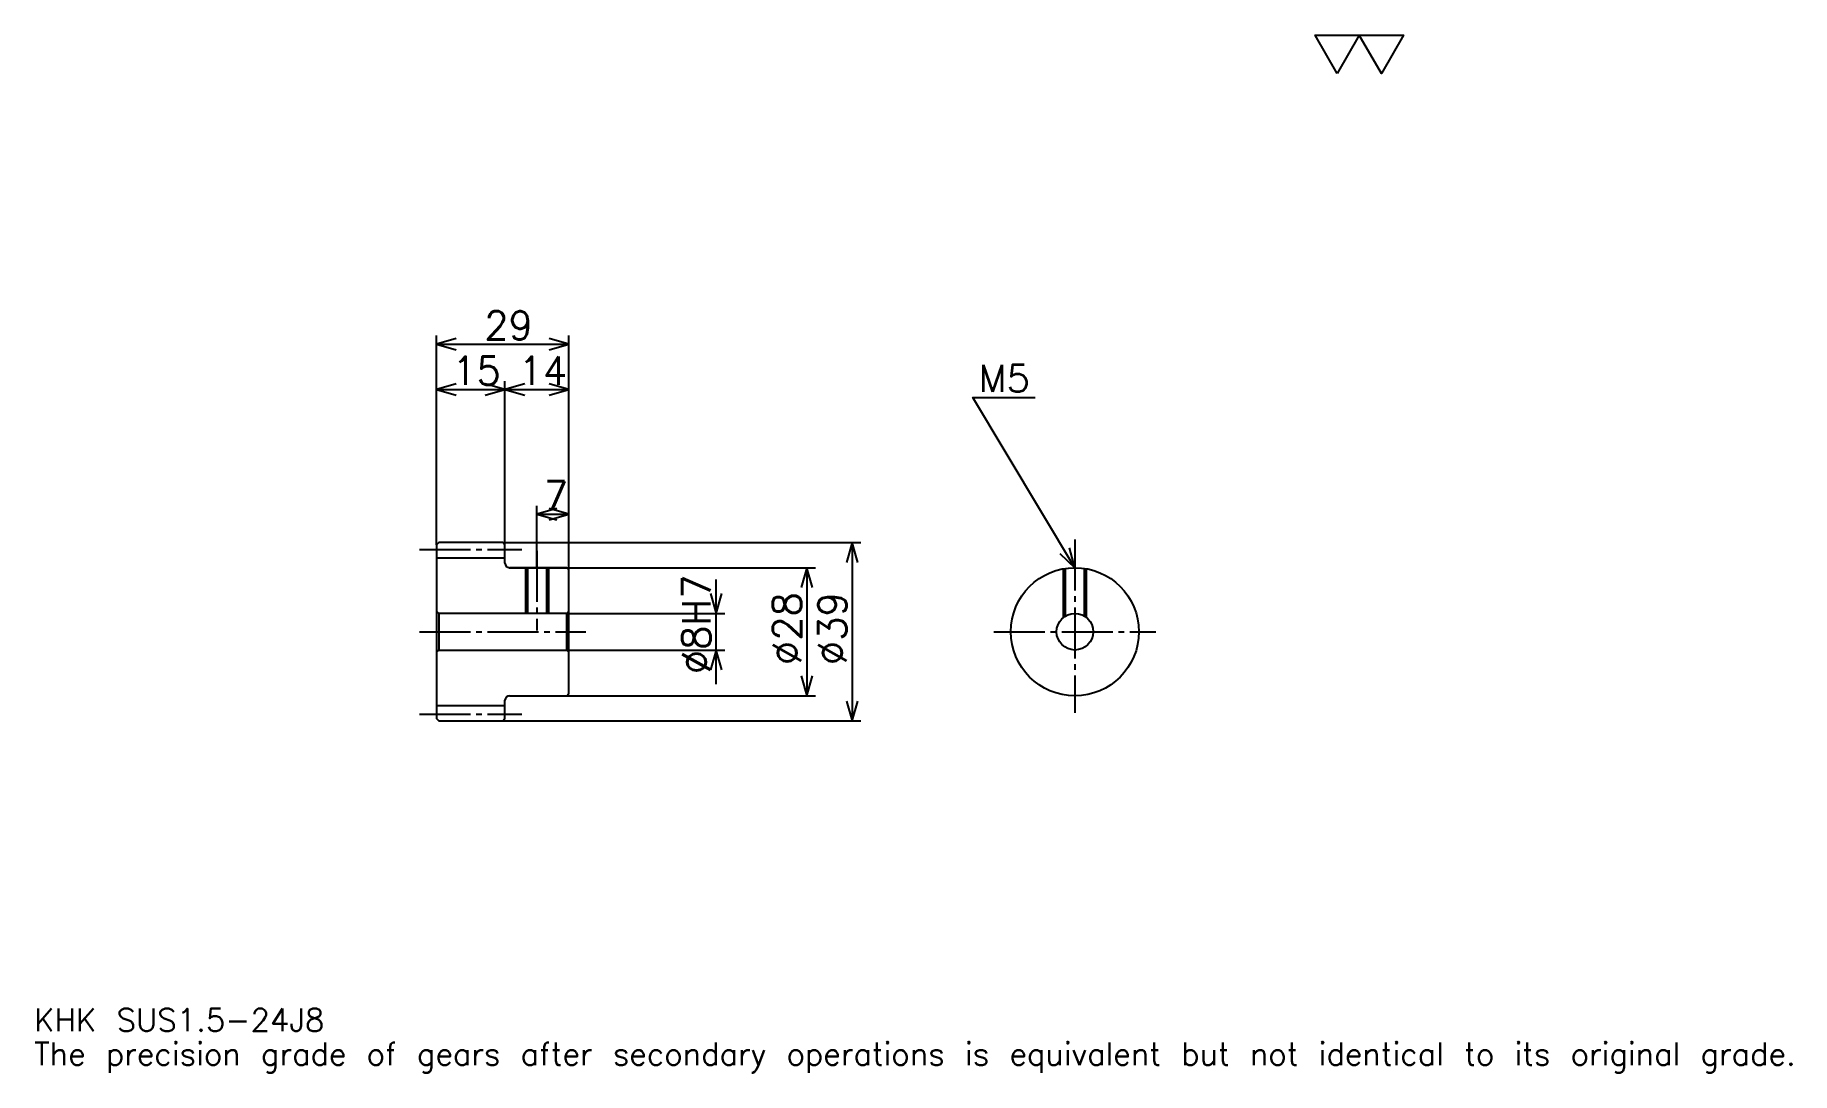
# Model space of a CAD drawing. Extents: x 13 to 397, y 5 to 231.
import ezdxf

# ---------------------------------------------------------------- set-up
doc = ezdxf.new("R2010")
doc.units = 0
doc.linetypes.add('DASHDOT', pattern=[14.869564, 11.152174, -1.23913, 1.23913, -1.23913])
doc.layers.get('0').update_dxf_attribs({"linetype": 'CONTINUOUS'})
doc.layers.add('DASHDOT', color=6, linetype='DASHDOT')
doc.styles.add('KANJI', font='TXT', dxfattribs={"bigfont": 'BIGFONT'})

msp = doc.modelspace()

# ---------------------------------------------------------------- linework, layer by layer
at = {"color": 5}
for p, q in [((100.369568, 120.489128), (100.369568, 165.717377)), ((129.369568, 120.489128), (129.369568, 165.717377)), ((100.369568, 163.858688), (129.369568, 163.858688)), ((100.369568, 153.945648), (115.369568, 153.945648)), ((115.369568, 120.489128), (115.369568, 155.804352)), ((115.369568, 153.945648), (129.369568, 153.945648)), ((122.369568, 120.489128), (122.369568, 128.543472)), ((122.369568, 126.684784), (129.369568, 126.684784)), ((100.369568, 119.989128), (100.369568, 120.489128)), ((114.869568, 120.489128), (129.369568, 120.489128)), ((115.369568, 119.989128), (115.369568, 120.489128)), ((122.369568, 114.989128), (122.369568, 120.489128)), ((129.369568, 120.489128), (193.184784, 120.489128)), ((129.369568, 114.489128), (129.369568, 120.489128)), ((191.32608, 120.489128), (191.32608, 81.489128)), ((116.369568, 114.989128), (129.369568, 114.989128)), ((129.369568, 114.989128), (183.271744, 114.989128)), ((161.58696, 89.554344), (161.58696, 112.423912)), ((181.413055, 114.989128), (181.413055, 86.989128)), ((129.369568, 104.989128), (163.445648, 104.989128)), ((129.369568, 96.989128), (163.445648, 96.989128)), ((116.369568, 86.989128), (129.369568, 86.989128)), ((129.369568, 86.989128), (183.271744, 86.989128)), ((114.869568, 81.489128), (129.369568, 81.489128)), ((129.369568, 81.489128), (193.184784, 81.489128))]:
    msp.add_line(p, q, dxfattribs=at)
at = {"color": 4}
for p, q in [((100.369568, 117.114128), (115.369568, 117.114128)), ((100.869568, 104.989128), (100.869568, 96.989128)), ((128.869568, 104.989128), (129.369568, 105.489128)), ((128.869568, 96.989128), (129.369568, 96.489128)), ((100.369568, 84.864128), (115.369568, 84.864128))]:
    msp.add_line(p, q, dxfattribs=at)
at = {"color": 7}
msp.add_lwpolyline([(297.391296, 223.043472), (292.558685, 231.419998), (311.88913, 231.419998), (307.056519, 223.043472), (302.223907, 231.419998), (297.391296, 223.043472)], dxfattribs=at)
at = {"color": 5}
for points in [[(104.706528, 165.097824), (100.369568, 163.858688), (104.706528, 162.619568)], [(125.032608, 162.619568), (129.369568, 163.858688), (125.032608, 165.097824)], [(104.706528, 155.184784), (100.369568, 153.945648), (104.706528, 152.706512)], [(111.032608, 152.706512), (115.369568, 153.945648), (111.032608, 155.184784)], [(119.706528, 155.184784), (115.369568, 153.945648), (119.706528, 152.706512)], [(125.032608, 152.706512), (129.369568, 153.945648), (125.032608, 155.184784)], [(240.021744, 114.989128), (217.717392, 152.16304), (231.347824, 152.16304)], [(126.706528, 127.923912), (122.369568, 126.684784), (126.706528, 125.445648)], [(125.032608, 125.445648), (129.369568, 126.684784), (125.032608, 127.923912)], [(192.565216, 116.152176), (191.32608, 120.489128), (190.08696, 116.152176)], [(236.727859, 118.070511), (240.021744, 114.989128), (238.852936, 119.345566)], [(182.652176, 110.652176), (181.413055, 114.989128), (180.17392, 110.652176)], [(160.347824, 109.32608), (161.58696, 104.989128), (162.826096, 109.32608)], [(162.826096, 92.652176), (161.58696, 96.989128), (160.347824, 92.652176)], [(180.17392, 91.32608), (181.413055, 86.989128), (182.652176, 91.32608)], [(190.08696, 85.82608), (191.32608, 81.489128), (192.565216, 85.82608)]]:
    msp.add_lwpolyline(points, dxfattribs=at)
at = {"color": 4}
for points in [[(115.369568, 115.989128), (115.369568, 119.989128), (114.869568, 120.489128), (100.869568, 120.489128), (100.369568, 119.989128), (100.369568, 96.489128)], [(116.369568, 86.989128), (128.869568, 86.989128), (129.369568, 87.489128), (129.369568, 114.489128), (128.869568, 114.989128), (116.369568, 114.989128)], [(119.869568, 114.989128), (119.869568, 104.989128)], [(120.304565, 114.989128), (120.304565, 104.989128)], [(124.43457, 114.989128), (124.43457, 104.989128)], [(124.869568, 114.989128), (124.869568, 104.989128)], [(237.521744, 104.111626), (237.521744, 114.764107)], [(237.956741, 104.414879), (237.956741, 114.835999)], [(242.086746, 104.414879), (242.086746, 114.835999)], [(242.521744, 104.111626), (242.521744, 114.764107)], [(100.369568, 96.489128), (100.869568, 96.989128), (128.869568, 96.989128), (128.869568, 104.989128), (100.869568, 104.989128), (100.369568, 105.489128)], [(100.369568, 96.489128), (100.369568, 81.989128), (100.869568, 81.489128), (114.869568, 81.489128), (115.369568, 81.989128), (115.369568, 85.989128)]]:
    msp.add_lwpolyline(points, dxfattribs=at)
for radius in [14, 4]:
    msp.add_circle((240.021744, 100.989128), radius, dxfattribs=at)
for centre, start, end in [((116.369568, 115.989128), 180, 270), ((116.369568, 85.989128), 90, 180)]:
    msp.add_arc(centre, 1, start, end, dxfattribs=at)
at = {"layer": 'DASHDOT', "color": 7}
for p, q in [((240.021744, 121.184784), (240.021744, 83.271736)), ((96.652176, 118.989128), (119.08696, 118.989128)), ((96.652176, 100.989128), (133.08696, 100.989128)), ((222.304352, 100.989128), (257.739136, 100.989128)), ((96.652176, 82.989128), (119.08696, 82.989128))]:
    msp.add_line(p, q, dxfattribs=at)
msp.add_lwpolyline([(122.369568, 118.70652), (122.369568, 101.271736)], dxfattribs=at)

# ---------------------------------------------------------------- texts
at = {"color": 7, "style": 'KANJI'}
for s, height, p in [('29', 6.195652, (110.842392, 164.849991)), ('15', 6.195652, (103.842392, 154.936951)), ('14', 6.195652, (118.342392, 154.936951)), ('M5', 5.947826, (218.956528, 153.402176)), ('7', 6.195652, (123.85598, 127.676086)), ('KHK SUS1.5-24J8', 4.956522, (12.391304, 13.630435)), ('The precision grade of gears after secondary operations is equivalent but not identical to its original grade.', 4.956522, (12.391304, 6.195652))]:
    msp.add_text(s, height=height, dxfattribs=at).set_placement(p)
for s, p in [('%%c8H7', (160.347824, 91.695648)), ('%%c28', (180.17392, 93.709236)), ('%%c39', (190.08696, 93.709236))]:
    msp.add_text(s, height=6.195652, rotation=90, dxfattribs=at).set_placement(p)

doc.saveas('drawing.dxf')
